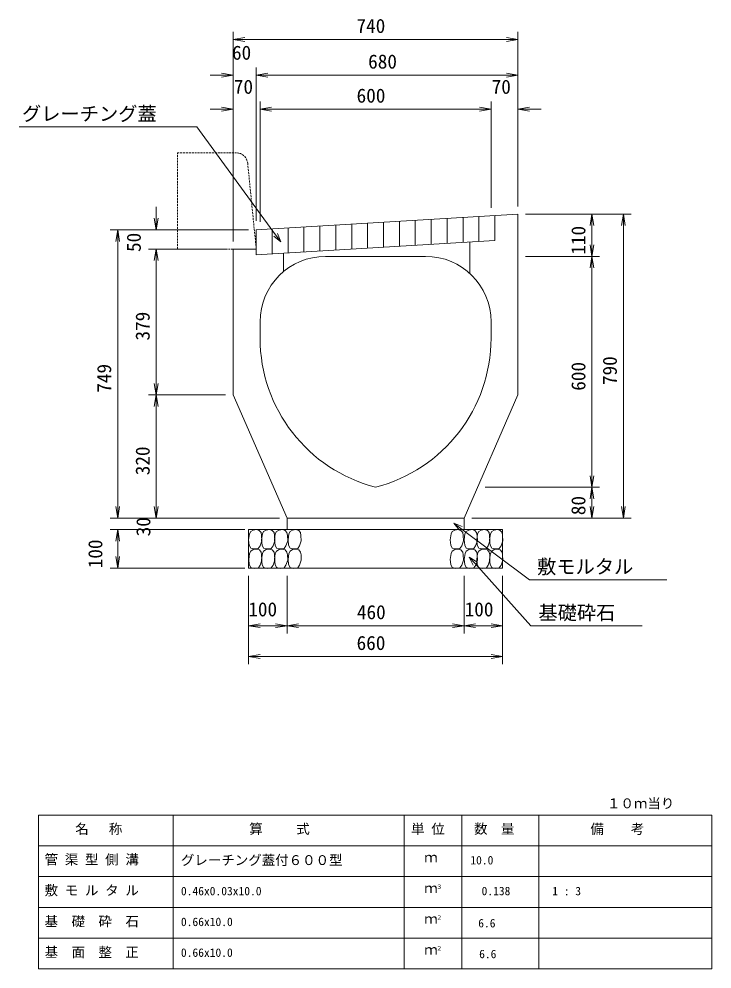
# Model space of a CAD drawing. Units: millimetres on the paper. Extents: x 0 to 841, y 0 to 594.
# Drawn here: x 640.5 to 730.5, y 172.3 to 295.7 of the extents above; entities that cross this region are included whole.
import ezdxf
from ezdxf.enums import TextEntityAlignment as Align

# ---------------------------------------------------------------- set-up
doc = ezdxf.new("R2010")
doc.units = ezdxf.units.MM
doc.linetypes.add('USER1', pattern=[0.375, 0.25, -0.125])
for name, color, linetype, lineweight in [('D-MTR-FRAM（材料表図枠）', 2, 'Continuous', 18), ('D-STR-DIM（寸法）', 7, 'Continuous', 18), ('D-STR-HTXT（旗揚げ）', 7, 'Continuous', 18), ('D-STR-STRn（構造物）', 7, 'Continuous', 18), ('D-STR（構造物外形線）', 1, 'Continuous', 18)]:
    doc.layers.add(name, color=color, linetype=linetype, lineweight=lineweight)
doc.layers.add('D-MTR-TXT(文字列）', color=7, linetype='Continuous')
doc.layers.add('D-STR-TXT（文字）', color=7, linetype='Continuous')
doc.styles.add('ＭＳ ゴシック', font='')
doc.styles.get('ＭＳ ゴシック').set_extended_font_data('MS Gothic')

msp = doc.modelspace()

# ---------------------------------------------------------------- linework, layer by layer
at = {"layer": 'D-MTR-FRAM（材料表図枠）'}
for p, q in [((643, 192.254), (643, 172.254)), ((730.5, 192.254), (643, 192.254)), ((660.5, 192.254), (660.5, 172.254)), ((690.5, 192.254), (690.5, 172.254)), ((698, 192.254), (698, 172.254)), ((708, 192.254), (708, 172.254)), ((730.5, 172.254), (730.5, 192.254)), ((643, 188.254), (730.5, 188.254)), ((643, 184.254), (730.5, 184.254)), ((643, 180.254), (730.5, 180.254)), ((643, 176.254), (730.5, 176.254)), ((643, 172.254), (730.5, 172.254))]:
    msp.add_line(p, q, dxfattribs=at)
at = {"layer": 'D-STR-DIM（寸法）'}
for p, q in [((668.289, 266.811), (668.289, 294.047)), ((705.289, 271.361), (705.289, 294.047)), ((668.289, 293.047), (669.789, 293.297)), ((669.789, 292.797), (668.289, 293.047)), ((668.289, 293.047), (669.789, 293.047)), ((703.789, 293.047), (669.789, 293.047)), ((703.789, 293.297), (705.289, 293.047)), ((705.289, 293.047), (703.789, 292.797)), ((705.289, 293.047), (703.789, 293.047)), ((668.289, 266.811), (668.289, 289.416)), ((671.289, 269.486), (671.289, 289.416)), ((671.289, 269.486), (671.289, 289.416)), ((705.289, 271.361), (705.289, 289.416)), ((666.789, 288.416), (665.289, 288.416)), ((666.789, 288.666), (668.289, 288.416)), ((668.289, 288.416), (666.789, 288.166)), ((668.289, 288.416), (666.789, 288.416)), ((671.289, 288.416), (672.789, 288.666)), ((671.289, 288.416), (672.789, 288.666)), ((672.789, 288.166), (671.289, 288.416)), ((671.289, 288.416), (672.789, 288.416)), ((672.789, 288.166), (671.289, 288.416)), ((671.289, 288.416), (672.789, 288.416)), ((672.789, 288.416), (674.289, 288.416)), ((703.789, 288.416), (672.789, 288.416)), ((703.789, 288.666), (705.289, 288.416)), ((705.289, 288.416), (703.789, 288.166)), ((705.289, 288.416), (703.789, 288.416)), ((666.789, 283.987), (665.289, 283.987)), ((666.789, 284.237), (668.289, 283.987)), ((668.289, 283.987), (666.789, 283.737)), ((668.289, 283.987), (666.789, 283.987)), ((668.289, 266.811), (668.289, 284.987)), ((671.789, 269.341), (671.789, 284.987)), ((671.789, 269.341), (671.789, 284.987)), ((671.789, 283.987), (673.289, 284.237)), ((671.789, 283.987), (673.289, 284.237)), ((673.289, 283.737), (671.789, 283.987)), ((671.789, 283.987), (673.289, 283.987)), ((673.289, 283.737), (671.789, 283.987)), ((671.789, 283.987), (673.289, 283.987)), ((673.289, 283.987), (674.789, 283.987)), ((700.289, 283.987), (673.289, 283.987)), ((700.289, 283.987), (698.789, 283.987)), ((700.289, 284.237), (701.789, 283.987)), ((700.289, 284.237), (701.789, 283.987)), ((701.789, 283.987), (700.289, 283.737)), ((701.789, 283.987), (700.289, 283.987)), ((701.789, 283.987), (700.289, 283.737)), ((701.789, 283.987), (700.289, 283.987)), ((701.789, 271.15), (701.789, 284.987)), ((701.789, 271.15), (701.789, 284.987)), ((705.289, 271.361), (705.289, 284.987)), ((705.289, 283.987), (706.789, 284.237)), ((706.789, 283.737), (705.289, 283.987)), ((705.289, 283.987), (706.789, 283.987)), ((706.789, 283.987), (708.289, 283.987)), ((658.289, 269.811), (658.289, 271.311)), ((658.289, 268.311), (658.039, 269.811)), ((658.539, 269.811), (658.289, 268.311)), ((658.289, 268.311), (658.289, 269.811)), ((706.289, 270.361), (715.902, 270.361)), ((706.289, 270.361), (719.99, 270.361)), ((714.652, 268.861), (714.902, 270.361)), ((714.902, 270.361), (715.152, 268.861)), ((714.902, 270.361), (714.902, 268.861)), ((718.74, 268.861), (718.99, 270.361)), ((718.99, 270.361), (719.24, 268.861)), ((718.99, 270.361), (718.99, 268.861)), ((670.289, 268.311), (652.289, 268.311)), ((653.039, 266.811), (653.289, 268.311)), ((653.289, 268.311), (653.539, 266.811)), ((653.289, 268.311), (653.289, 266.811)), ((670.289, 268.311), (657.289, 268.311)), ((714.902, 268.861), (714.902, 266.361)), ((718.99, 268.861), (718.99, 232.361)), ((653.289, 266.811), (653.289, 232.361)), ((673.558, 267.476), (674.464, 266.744)), ((674.464, 266.744), (673.802, 267.653)), ((674.464, 266.744), (674.046, 267.83)), ((667.289, 265.811), (657.289, 265.811)), ((667.289, 265.811), (657.289, 265.811)), ((658.039, 264.311), (658.289, 265.811)), ((658.039, 264.311), (658.289, 265.811)), ((658.289, 265.811), (658.539, 264.311)), ((658.289, 265.811), (658.289, 264.311)), ((658.289, 265.811), (658.539, 264.311)), ((658.289, 265.811), (658.289, 264.311)), ((714.902, 264.861), (714.652, 266.361)), ((715.152, 266.361), (714.902, 264.861)), ((714.902, 264.861), (714.902, 266.361)), ((658.289, 264.311), (658.289, 262.811)), ((658.289, 264.311), (658.289, 248.361)), ((706.289, 264.861), (715.902, 264.861)), ((706.289, 264.861), (715.902, 264.861)), ((714.652, 263.361), (714.902, 264.861)), ((714.902, 264.861), (715.152, 263.361)), ((714.902, 264.861), (714.902, 263.361)), ((714.902, 263.361), (714.902, 236.361)), ((658.289, 246.861), (658.039, 248.361)), ((658.539, 248.361), (658.289, 246.861)), ((658.289, 246.861), (658.289, 248.361)), ((667.289, 246.861), (657.289, 246.861)), ((667.289, 246.861), (657.289, 246.861)), ((658.039, 245.361), (658.289, 246.861)), ((658.289, 246.861), (658.539, 245.361)), ((658.289, 246.861), (658.289, 245.361)), ((658.289, 245.361), (658.289, 232.361)), ((714.902, 234.861), (714.652, 236.361)), ((715.152, 236.361), (714.902, 234.861)), ((714.902, 234.861), (714.902, 236.361)), ((701.039, 234.861), (715.902, 234.861)), ((701.039, 234.861), (715.902, 234.861)), ((714.652, 233.361), (714.902, 234.861)), ((714.902, 234.861), (715.152, 233.361)), ((714.902, 234.861), (714.902, 233.361)), ((653.289, 232.361), (653.289, 233.861)), ((714.902, 233.361), (714.902, 232.361)), ((653.289, 230.861), (653.039, 232.361)), ((653.289, 230.861), (653.039, 232.361)), ((653.539, 232.361), (653.289, 230.861)), ((653.289, 230.861), (653.289, 232.361)), ((653.539, 232.361), (653.289, 230.861)), ((653.289, 230.861), (653.289, 232.361)), ((658.289, 230.861), (658.039, 232.361)), ((658.539, 232.361), (658.289, 230.861)), ((658.289, 230.861), (658.289, 232.361)), ((714.902, 230.861), (714.652, 232.361)), ((715.152, 232.361), (714.902, 230.861)), ((714.902, 230.861), (714.902, 232.361)), ((718.99, 230.861), (718.74, 232.361)), ((719.24, 232.361), (718.99, 230.861)), ((718.99, 230.861), (718.99, 232.361)), ((674.289, 230.861), (652.289, 230.861)), ((669.789, 230.861), (652.289, 230.861)), ((674.289, 230.861), (657.289, 230.861)), ((699.289, 230.861), (715.902, 230.861)), ((699.289, 230.861), (719.99, 230.861)), ((697.694, 229.263), (696.975, 230.179)), ((696.975, 230.179), (698.056, 229.745)), ((696.975, 230.179), (697.875, 229.504)), ((669.289, 229.361), (652.289, 229.361)), ((669.789, 229.361), (652.289, 229.361)), ((653.039, 227.861), (653.289, 229.361)), ((653.039, 227.861), (653.289, 229.361)), ((653.289, 229.361), (653.539, 227.861)), ((653.289, 229.361), (653.289, 227.861)), ((653.289, 229.361), (653.539, 227.861)), ((653.289, 229.361), (653.289, 227.861)), ((653.289, 227.861), (653.289, 226.361)), ((653.289, 225.861), (653.289, 227.861)), ((653.289, 224.361), (653.039, 225.861)), ((653.539, 225.861), (653.289, 224.361)), ((653.289, 224.361), (653.289, 225.861)), ((699.485, 224.748), (698.961, 225.788)), ((698.961, 225.788), (699.935, 225.149)), ((698.961, 225.788), (699.71, 224.948)), ((669.789, 224.361), (652.289, 224.361)), ((670.289, 223.361), (670.289, 211.861)), ((670.289, 223.361), (670.289, 215.861)), ((675.289, 223.361), (675.289, 215.861)), ((675.289, 223.361), (675.289, 215.861)), ((698.289, 223.361), (698.289, 215.861)), ((698.289, 223.361), (698.289, 215.861)), ((703.289, 223.361), (703.289, 215.861)), ((703.289, 223.361), (703.289, 211.861)), ((670.289, 216.861), (671.789, 217.111)), ((671.789, 216.611), (670.289, 216.861)), ((670.289, 216.861), (671.789, 216.861)), ((671.789, 216.861), (673.789, 216.861)), ((673.789, 217.111), (675.289, 216.861)), ((675.289, 216.861), (673.789, 216.611)), ((675.289, 216.861), (673.789, 216.861)), ((675.289, 216.861), (676.789, 217.111)), ((676.789, 216.611), (675.289, 216.861)), ((675.289, 216.861), (676.789, 216.861)), ((676.789, 216.861), (696.789, 216.861)), ((696.789, 217.111), (698.289, 216.861)), ((698.289, 216.861), (696.789, 216.611)), ((698.289, 216.861), (696.789, 216.861)), ((698.289, 216.861), (699.789, 217.111)), ((699.789, 216.611), (698.289, 216.861)), ((698.289, 216.861), (699.789, 216.861)), ((701.789, 216.861), (699.789, 216.861)), ((701.789, 217.111), (703.289, 216.861)), ((703.289, 216.861), (701.789, 216.611)), ((703.289, 216.861), (701.789, 216.861)), ((670.289, 212.861), (671.789, 213.111)), ((671.789, 212.611), (670.289, 212.861)), ((670.289, 212.861), (671.789, 212.861)), ((701.789, 212.861), (671.789, 212.861)), ((701.789, 213.111), (703.289, 212.861)), ((703.289, 212.861), (701.789, 212.611)), ((703.289, 212.861), (701.789, 212.861))]:
    msp.add_line(p, q, dxfattribs=at)
at = {"layer": 'D-STR-HTXT（旗揚げ）'}
for p, q in [((663.587, 281.685), (640.464, 281.685)), ((673.802, 267.653), (663.587, 281.685)), ((697.875, 229.504), (706.78, 222.823)), ((699.71, 224.948), (706.948, 216.845)), ((706.78, 222.823), (724.636, 222.823)), ((706.948, 216.845), (721.422, 216.845))]:
    msp.add_line(p, q, dxfattribs=at)
at = {"layer": 'D-STR-STRn（構造物）', "linetype": 'USER1'}
for p, q in [((661.039, 265.811), (661.039, 278.311)), ((661.039, 278.311), (668.681, 278.311)), ((670.174, 276.961), (671.289, 265.811)), ((671.289, 265.811), (661.039, 265.811))]:
    msp.add_line(p, q, dxfattribs=at)
at = {"layer": 'D-STR-STRn（構造物）'}
for p, q in [((675.289, 230.861), (675.289, 229.361)), ((698.289, 230.861), (698.289, 229.361)), ((670.289, 229.361), (703.289, 229.361)), ((670.289, 224.361), (670.289, 229.361)), ((670.302, 228.006), (670.401, 228.797)), ((670.401, 228.797), (670.566, 229.094)), ((670.566, 229.094), (670.896, 229.292)), ((670.896, 229.292), (671.325, 229.358)), ((671.325, 229.358), (671.687, 229.259)), ((671.687, 229.259), (671.918, 228.962)), ((671.918, 228.962), (671.984, 228.6)), ((671.983, 228.006), (672.081, 228.797)), ((671.984, 228.6), (672.017, 227.908)), ((672.081, 228.797), (672.246, 229.094)), ((672.246, 229.094), (672.576, 229.292)), ((672.576, 229.292), (673.005, 229.358)), ((673.005, 229.358), (673.368, 229.259)), ((673.368, 229.259), (673.598, 228.962)), ((673.598, 228.962), (673.664, 228.6)), ((673.663, 228.006), (673.762, 228.797)), ((673.664, 228.6), (673.697, 227.908)), ((673.762, 228.797), (673.927, 229.094)), ((673.927, 229.094), (674.256, 229.292)), ((674.256, 229.292), (674.685, 229.358)), ((674.685, 229.358), (675.048, 229.259)), ((675.048, 229.259), (675.279, 228.962)), ((675.279, 228.962), (675.345, 228.6)), ((675.345, 228.6), (675.378, 227.908)), ((675.419, 228.006), (675.518, 228.797)), ((675.518, 228.797), (675.683, 229.094)), ((675.683, 229.094), (676.012, 229.292)), ((676.012, 229.292), (676.441, 229.358)), ((676.441, 229.358), (676.804, 229.259)), ((676.804, 229.259), (677.035, 228.962)), ((677.035, 228.962), (677.101, 228.6)), ((677.101, 228.6), (677.134, 227.908)), ((696.496, 228.006), (696.595, 228.797)), ((696.595, 228.797), (696.76, 229.094)), ((696.76, 229.094), (697.09, 229.292)), ((697.09, 229.292), (697.519, 229.358)), ((697.519, 229.358), (697.881, 229.259)), ((697.881, 229.259), (698.112, 228.962)), ((698.112, 228.962), (698.178, 228.6)), ((698.178, 228.6), (698.211, 227.908)), ((698.309, 228.006), (698.408, 228.797)), ((698.408, 228.797), (698.573, 229.094)), ((698.573, 229.094), (698.903, 229.292)), ((698.903, 229.292), (699.331, 229.358)), ((699.331, 229.358), (699.694, 229.259)), ((699.694, 229.259), (699.925, 228.962)), ((699.925, 228.962), (699.991, 228.6)), ((699.931, 228.006), (700.03, 228.797)), ((699.991, 228.6), (700.024, 227.908)), ((700.03, 228.797), (700.195, 229.094)), ((700.195, 229.094), (700.525, 229.292)), ((700.525, 229.292), (700.954, 229.358)), ((700.954, 229.358), (701.316, 229.259)), ((701.316, 229.259), (701.547, 228.962)), ((701.547, 228.962), (701.613, 228.6)), ((701.611, 228.006), (701.71, 228.797)), ((701.613, 228.6), (701.646, 227.908)), ((701.71, 228.797), (701.875, 229.094)), ((701.875, 229.094), (702.205, 229.292)), ((702.205, 229.292), (702.634, 229.358)), ((702.634, 229.358), (702.996, 229.259)), ((702.996, 229.259), (703.227, 228.962)), ((703.227, 228.962), (703.293, 228.6)), ((703.289, 229.361), (703.289, 224.361)), ((703.293, 228.6), (703.326, 227.908)), ((670.368, 227.347), (670.302, 228.006)), ((670.566, 226.952), (670.368, 227.347)), ((671.786, 227.248), (671.556, 226.919)), ((672.017, 227.908), (671.786, 227.248)), ((672.048, 227.347), (671.983, 228.006)), ((672.246, 226.952), (672.048, 227.347)), ((673.467, 227.248), (673.236, 226.919)), ((673.697, 227.908), (673.467, 227.248)), ((673.729, 227.347), (673.663, 228.006)), ((673.927, 226.952), (673.729, 227.347)), ((675.147, 227.248), (674.916, 226.919)), ((675.378, 227.908), (675.147, 227.248)), ((675.485, 227.347), (675.419, 228.006)), ((675.683, 226.952), (675.485, 227.347)), ((676.903, 227.248), (676.672, 226.919)), ((677.134, 227.908), (676.903, 227.248)), ((696.562, 227.347), (696.496, 228.006)), ((696.76, 226.952), (696.562, 227.347)), ((697.98, 227.248), (697.749, 226.919)), ((698.211, 227.908), (697.98, 227.248)), ((698.375, 227.347), (698.309, 228.006)), ((698.573, 226.952), (698.375, 227.347)), ((699.793, 227.248), (699.562, 226.919)), ((700.024, 227.908), (699.793, 227.248)), ((699.997, 227.347), (699.931, 228.006)), ((700.195, 226.952), (699.997, 227.347)), ((701.415, 227.248), (701.184, 226.919)), ((701.646, 227.908), (701.415, 227.248)), ((701.677, 227.347), (701.611, 228.006)), ((701.875, 226.952), (701.677, 227.347)), ((703.095, 227.248), (702.865, 226.919)), ((703.326, 227.908), (703.095, 227.248)), ((670.305, 225.47), (670.404, 226.261)), ((670.404, 226.261), (670.569, 226.557)), ((671.028, 226.853), (670.566, 226.952)), ((670.569, 226.557), (670.899, 226.755)), ((670.899, 226.755), (671.328, 226.821)), ((671.556, 226.919), (671.028, 226.853)), ((671.328, 226.821), (671.69, 226.722)), ((671.69, 226.722), (671.921, 226.426)), ((671.921, 226.426), (671.987, 226.063)), ((671.986, 225.47), (672.084, 226.261)), ((671.987, 226.063), (672.02, 225.371)), ((672.084, 226.261), (672.249, 226.557)), ((672.708, 226.853), (672.246, 226.952)), ((672.249, 226.557), (672.579, 226.755)), ((672.579, 226.755), (673.008, 226.821)), ((673.236, 226.919), (672.708, 226.853)), ((673.008, 226.821), (673.371, 226.722)), ((673.371, 226.722), (673.601, 226.426)), ((673.601, 226.426), (673.667, 226.063)), ((673.666, 225.47), (673.765, 226.261)), ((673.667, 226.063), (673.7, 225.371)), ((673.765, 226.261), (673.93, 226.557)), ((674.388, 226.853), (673.927, 226.952)), ((673.93, 226.557), (674.259, 226.755)), ((674.259, 226.755), (674.688, 226.821)), ((674.916, 226.919), (674.388, 226.853)), ((674.688, 226.821), (675.051, 226.722)), ((675.051, 226.722), (675.282, 226.426)), ((675.282, 226.426), (675.348, 226.063)), ((675.348, 226.063), (675.381, 225.371)), ((675.422, 225.47), (675.521, 226.261)), ((675.521, 226.261), (675.686, 226.557)), ((676.144, 226.853), (675.683, 226.952)), ((675.686, 226.557), (676.015, 226.755)), ((676.015, 226.755), (676.444, 226.821)), ((676.672, 226.919), (676.144, 226.853)), ((676.444, 226.821), (676.807, 226.722)), ((676.807, 226.722), (677.038, 226.426)), ((677.038, 226.426), (677.104, 226.063)), ((677.104, 226.063), (677.137, 225.371)), ((696.499, 225.47), (696.598, 226.261)), ((696.598, 226.261), (696.763, 226.557)), ((697.222, 226.853), (696.76, 226.952)), ((696.763, 226.557), (697.093, 226.755)), ((697.093, 226.755), (697.522, 226.821)), ((697.749, 226.919), (697.222, 226.853)), ((697.522, 226.821), (697.884, 226.722)), ((697.884, 226.722), (698.115, 226.426)), ((698.115, 226.426), (698.181, 226.063)), ((698.181, 226.063), (698.214, 225.371)), ((698.312, 225.47), (698.411, 226.261)), ((698.411, 226.261), (698.576, 226.557)), ((699.034, 226.853), (698.573, 226.952)), ((698.576, 226.557), (698.906, 226.755)), ((698.906, 226.755), (699.334, 226.821)), ((699.562, 226.919), (699.034, 226.853)), ((699.334, 226.821), (699.697, 226.722)), ((699.697, 226.722), (699.928, 226.426)), ((699.928, 226.426), (699.994, 226.063)), ((699.934, 225.47), (700.033, 226.261)), ((699.994, 226.063), (700.027, 225.371)), ((700.033, 226.261), (700.198, 226.557)), ((700.657, 226.853), (700.195, 226.952)), ((700.198, 226.557), (700.528, 226.755)), ((700.528, 226.755), (700.957, 226.821)), ((701.184, 226.919), (700.657, 226.853)), ((700.957, 226.821), (701.319, 226.722)), ((701.319, 226.722), (701.55, 226.426)), ((701.55, 226.426), (701.616, 226.063)), ((701.614, 225.47), (701.713, 226.261)), ((701.616, 226.063), (701.649, 225.371)), ((701.713, 226.261), (701.878, 226.557)), ((702.337, 226.853), (701.875, 226.952)), ((701.878, 226.557), (702.208, 226.755)), ((702.208, 226.755), (702.637, 226.821)), ((702.865, 226.919), (702.337, 226.853)), ((702.637, 226.821), (702.999, 226.722)), ((702.999, 226.722), (703.23, 226.426)), ((703.23, 226.426), (703.296, 226.063)), ((703.296, 226.063), (703.329, 225.371)), ((670.371, 224.811), (670.305, 225.47)), ((670.569, 224.415), (670.371, 224.811)), ((671.789, 224.712), (671.559, 224.382)), ((672.02, 225.371), (671.789, 224.712)), ((672.051, 224.811), (671.986, 225.47)), ((672.249, 224.415), (672.051, 224.811)), ((673.47, 224.712), (673.239, 224.382)), ((673.7, 225.371), (673.47, 224.712)), ((673.732, 224.811), (673.666, 225.47)), ((673.93, 224.415), (673.732, 224.811)), ((675.15, 224.712), (674.919, 224.382)), ((675.381, 225.371), (675.15, 224.712)), ((675.488, 224.811), (675.422, 225.47)), ((675.686, 224.415), (675.488, 224.811)), ((676.906, 224.712), (676.675, 224.382)), ((677.137, 225.371), (676.906, 224.712)), ((696.565, 224.811), (696.499, 225.47)), ((696.763, 224.415), (696.565, 224.811)), ((697.983, 224.712), (697.752, 224.382)), ((698.214, 225.371), (697.983, 224.712)), ((698.378, 224.811), (698.312, 225.47)), ((698.576, 224.415), (698.378, 224.811)), ((699.796, 224.712), (699.565, 224.382)), ((700.027, 225.371), (699.796, 224.712)), ((700, 224.811), (699.934, 225.47)), ((700.198, 224.415), (700, 224.811)), ((701.418, 224.712), (701.187, 224.382)), ((701.649, 225.371), (701.418, 224.712)), ((701.68, 224.811), (701.614, 225.47)), ((701.878, 224.415), (701.68, 224.811)), ((703.098, 224.712), (702.868, 224.382)), ((703.329, 225.371), (703.098, 224.712)), ((703.289, 224.361), (670.289, 224.361)), ((671.031, 224.316), (670.569, 224.415)), ((671.559, 224.382), (671.031, 224.316)), ((672.711, 224.316), (672.249, 224.415)), ((673.239, 224.382), (672.711, 224.316)), ((674.391, 224.316), (673.93, 224.415)), ((674.919, 224.382), (674.391, 224.316)), ((676.147, 224.316), (675.686, 224.415)), ((676.675, 224.382), (676.147, 224.316)), ((697.225, 224.316), (696.763, 224.415)), ((697.752, 224.382), (697.225, 224.316)), ((699.037, 224.316), (698.576, 224.415)), ((699.565, 224.382), (699.037, 224.316)), ((700.66, 224.316), (700.198, 224.415)), ((701.187, 224.382), (700.66, 224.316)), ((702.34, 224.316), (701.878, 224.415)), ((702.868, 224.382), (702.34, 224.316))]:
    msp.add_line(p, q, dxfattribs=at)
at = {"layer": 'D-STR-STRn（構造物）', "linetype": 'USER1'}
msp.add_arc((668.681, 276.811), 1.5, 5.71059, 90, dxfattribs=at)
at = {"layer": 'D-STR（構造物外形線）'}
for p, q in [((705.289, 270.361), (671.289, 268.311)), ((685.755, 269.184), (685.755, 265.934)), ((687.822, 269.308), (687.822, 266.058)), ((689.889, 269.433), (689.889, 266.183)), ((691.955, 269.557), (691.955, 266.307)), ((694.022, 269.682), (694.022, 266.432)), ((696.089, 269.807), (696.089, 266.557)), ((698.155, 269.931), (698.155, 266.681)), ((700.222, 270.056), (700.222, 266.806)), ((702.289, 270.18), (702.289, 266.93)), ((705.289, 246.861), (705.289, 270.361)), ((671.289, 268.311), (671.289, 265.811)), ((673.355, 268.436), (673.355, 265.186)), ((675.422, 268.561), (675.422, 265.311)), ((677.489, 268.685), (677.489, 265.435)), ((679.555, 268.81), (679.555, 265.56)), ((681.622, 268.934), (681.622, 265.684)), ((683.689, 269.059), (683.689, 265.809)), ((702.289, 266.93), (671.289, 265.061)), ((699.039, 266.734), (699.039, 262.621)), ((671.289, 265.811), (668.289, 265.811)), ((668.289, 265.811), (668.289, 246.861)), ((671.289, 265.061), (671.289, 265.811)), ((674.839, 265.275), (674.839, 262.884)), ((693.289, 264.861), (680.289, 264.861)), ((671.789, 256.361), (671.789, 254.226)), ((701.789, 254.226), (701.789, 256.361)), ((668.289, 246.861), (675.289, 230.861)), ((698.289, 230.861), (705.289, 246.861)), ((675.289, 230.861), (698.289, 230.861))]:
    msp.add_line(p, q, dxfattribs=at)
for centre, radius, start, end in [((680.289, 256.361), 8.5, 90, 180), ((693.289, 256.361), 8.5, 0, 90), ((691.789, 254.226), 20, 180, 255.52249), ((681.789, 254.226), 20, 284.47751, 0)]:
    msp.add_arc(centre, radius, start, end, dxfattribs=at)

# ---------------------------------------------------------------- texts
at = {"layer": 'D-MTR-TXT(文字列）', "style": 'ＭＳ ゴシック'}
for s, height, p in [('１０ｍ当り  ', 1.283, (716.855, 192.754)), ('名   称', 1.283, (647.77, 189.437)), ('算     式', 1.283, (670.375, 189.437)), ('単 位', 1.283, (691.407, 189.428)), ('数  量', 1.283, (699.589, 189.446)), ('備    考', 1.283, (714.702, 189.432)), ('管 渠 型 側 溝', 1.283, (643.791, 185.459)), ('グレーチング蓋付６００型', 1.283, (661.5, 185.379)), ('ｍ', 1.283, (693.113, 185.748)), ('10.0    ', 1.1, (699.102, 185.516)), ('敷 モ ル タ ル', 1.283, (643.791, 181.45)), ('0.46x0.03x10.0', 1.1, (661.5, 181.504)), ('ｍ', 1.283, (693.113, 181.748)), (' ３', 0.5499, (694.25, 182.504)), ('0.138', 1.1, (700.563, 181.512)), (' 1 : 3', 1.1, (709, 181.504)), ('基\u3000礎\u3000砕\u3000石', 1.283, (643.791, 177.432)), ('ｍ', 1.283, (693.113, 177.748)), (' ２', 0.5499, (694.25, 178.504)), ('0.66x10.0', 1.1, (661.5, 177.504)), ('6.6 ', 1.1, (700.129, 177.331)), ('基  面  整  正', 1.283, (643.791, 173.415)), ('0.66x10.0', 1.1, (661.5, 173.504)), ('ｍ', 1.283, (693.113, 173.748)), (' ２', 0.5499, (694.25, 174.504)), ('6.6', 1.1, (700.247, 173.327))]:
    msp.add_text(s, height=height, dxfattribs=at).set_placement(p, align=Align.BOTTOM_LEFT)
at = {"layer": 'D-STR-DIM（寸法）', "style": 'ＭＳ ゴシック'}
for s, p in [('740', (684.314, 293.347)), ('60', (668.139, 289.866)), ('680', (685.827, 288.716)), ('70', (668.376, 285.437)), ('70', (701.876, 285.437)), ('600', (684.327, 284.287)), ('100', (670.257, 217.529)), ('100', (698.364, 217.529)), ('460', (684.365, 217.161)), ('660', (684.327, 213.161))]:
    msp.add_text(s, height=1.833, dxfattribs=at).set_placement(p, align=Align.BOTTOM_LEFT)
for s, p in [('110', (714.602, 265.08)), ('50', (656.839, 265.431)), ('379', (657.989, 253.925)), ('749', (652.989, 247.143)), ('600', (714.602, 247.399)), ('790', (718.69, 248.137)), ('320', (657.989, 236.418)), ('80', (714.602, 231.231)), ('30', (658.082, 228.481)), ('100', (651.839, 224.33))]:
    msp.add_text(s, height=1.833, rotation=90, dxfattribs=at).set_placement(p, align=Align.BOTTOM_LEFT)
at = {"layer": 'D-STR-TXT（文字）', "style": 'ＭＳ ゴシック'}
for s, p in [('グレーチング蓋', (640.857, 281.935)), ('敷モルタル', (707.78, 223.073)), ('基礎砕石', (707.948, 217.095))]:
    msp.add_text(s, height=1.833, dxfattribs=at).set_placement(p, align=Align.BOTTOM_LEFT)

doc.saveas('drawing.dxf')
